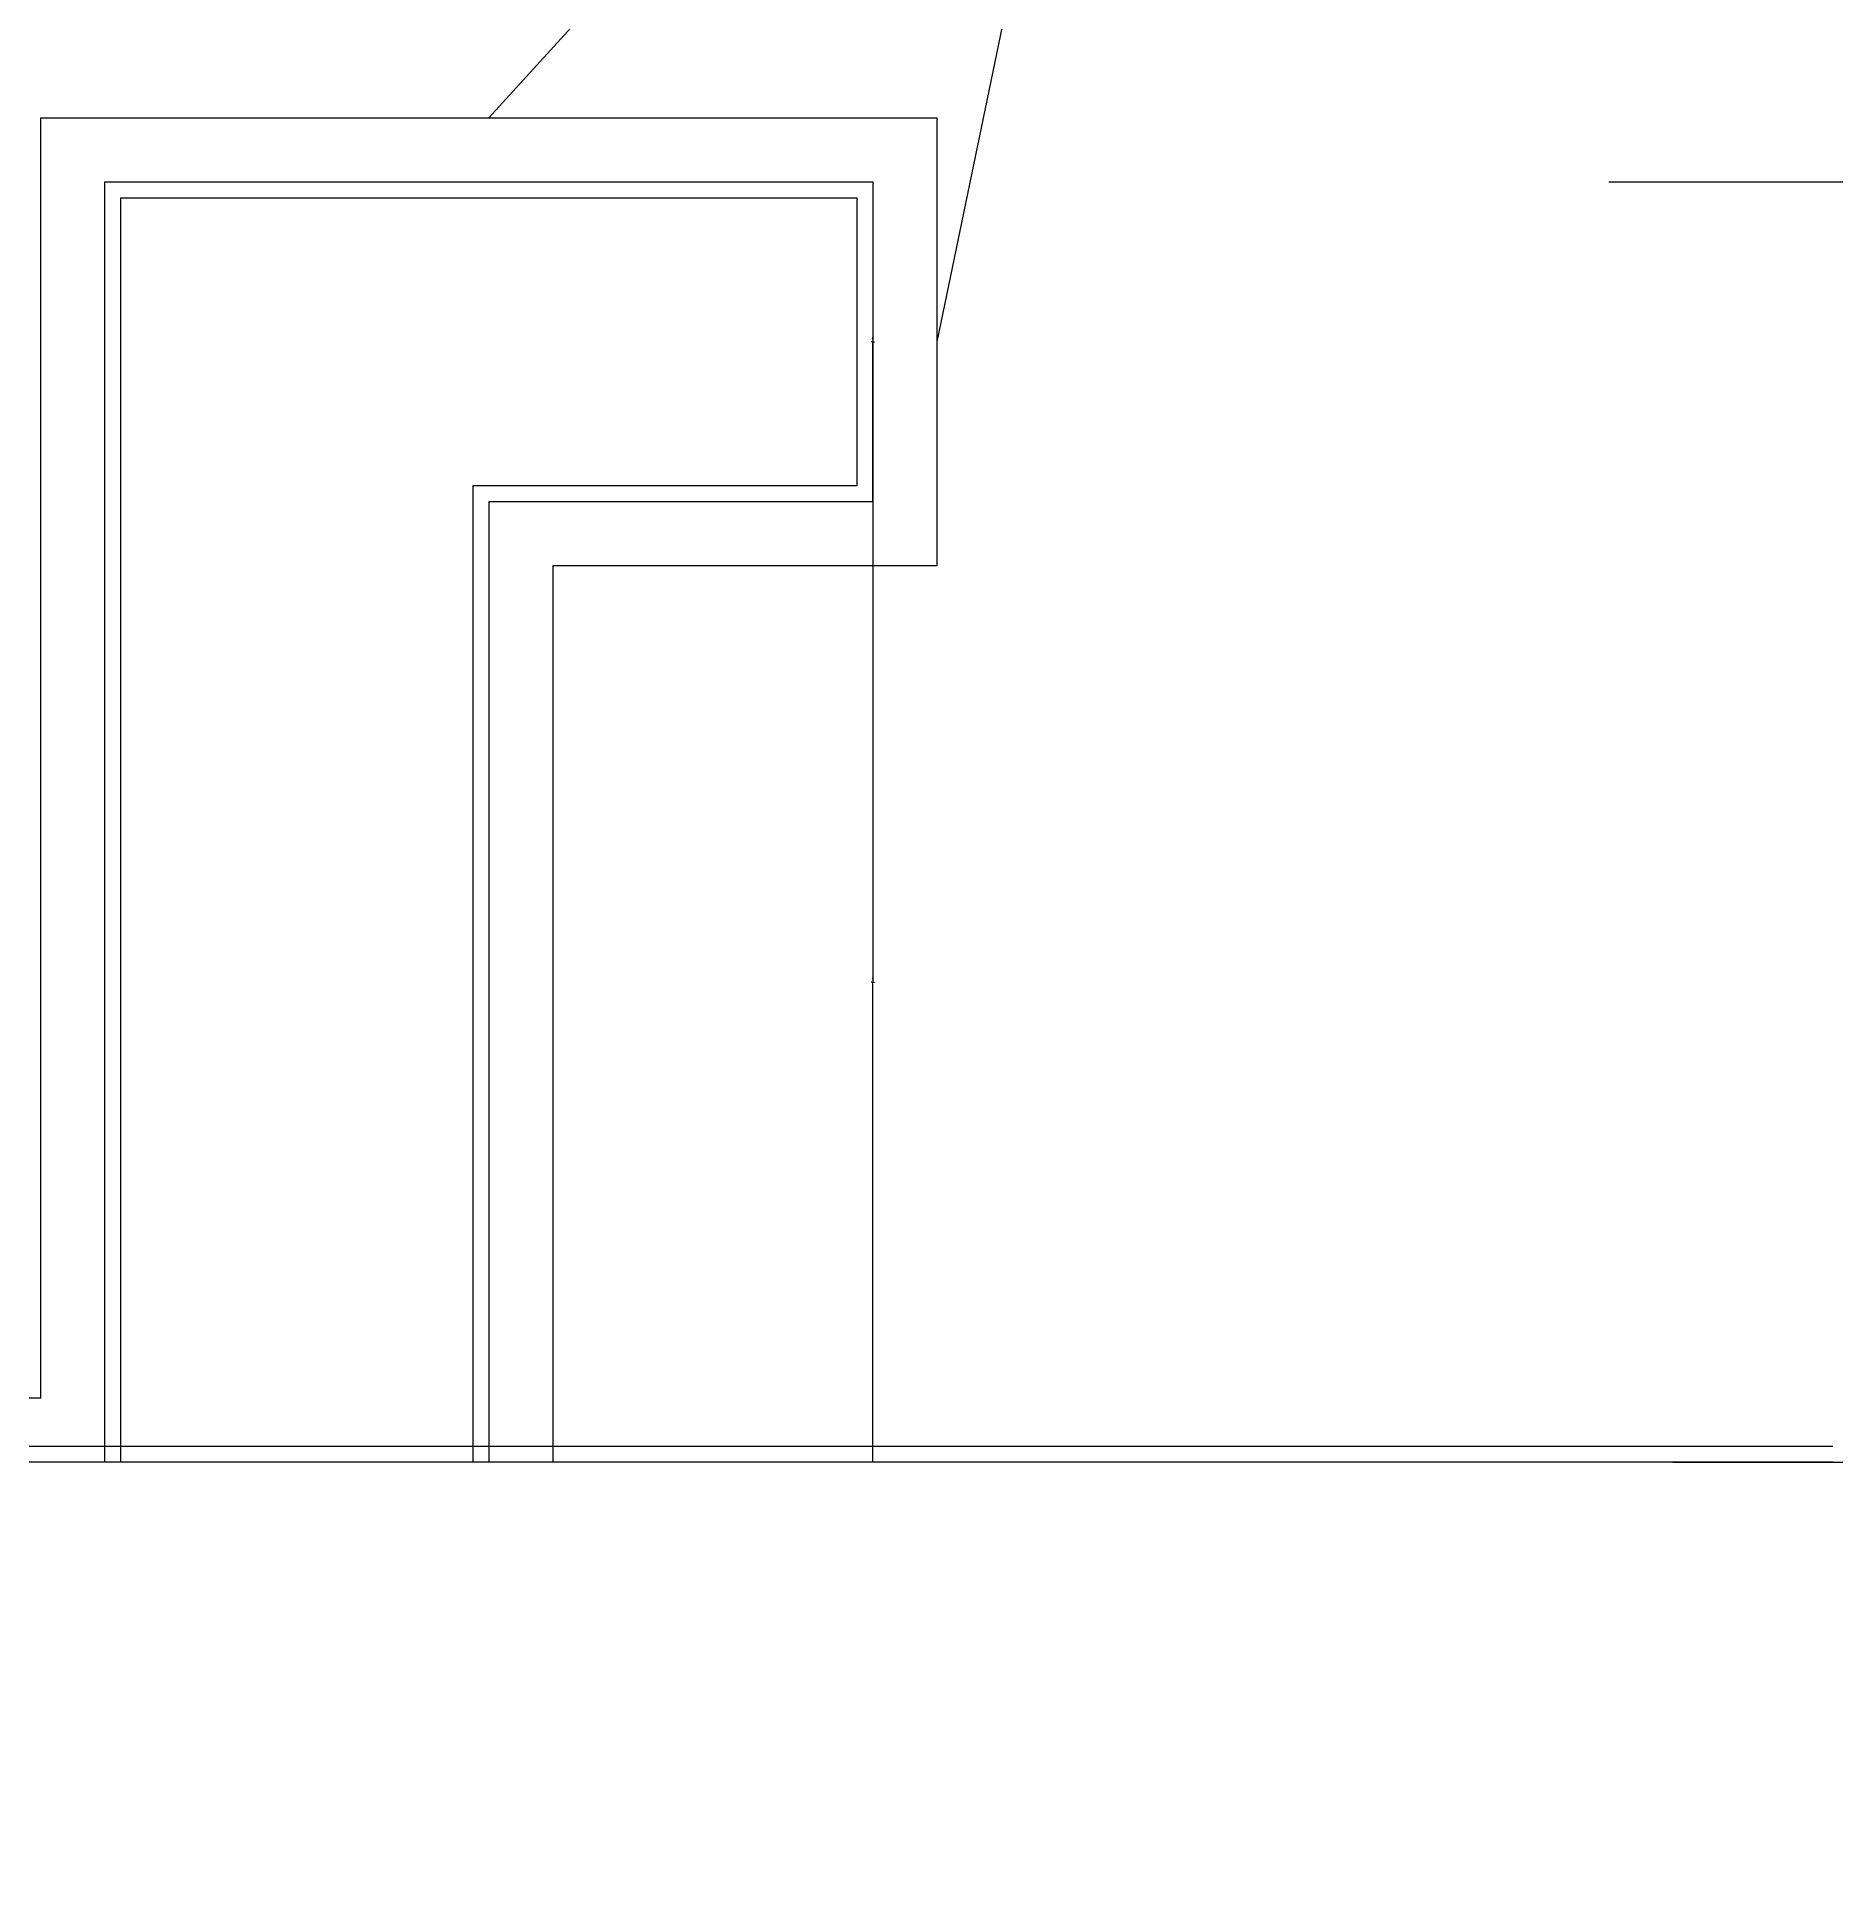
# Model space of a CAD drawing. Header units: metres. Extents: x 1826 to 6641, y 264 to 2401.
# Drawn here: x 2539 to 3101, y 1170 to 1745 of the extents above; entities that cross this region are included whole.
import ezdxf

# ---------------------------------------------------------------- set-up
doc = ezdxf.new("R2010")
doc.units = ezdxf.units.M
for name, color, linetype in [('LM', 141, 'Continuous'), ('PUB_DIM', 3, 'Continuous'), ('PUB_WALL', 7, 'Continuous'), ('S_WALL', 7, 'Continuous')]:
    doc.layers.add(name, color=color, linetype=linetype)
doc.dimstyles.get("Standard").update_dxf_attribs({"dimtxt": 2.5, "dimasz": 2.5, "dimexe": 1.25, "dimexo": 0.625, "dimtad": 1, "dimcen": 2.5, "dimazin": 3, "dimtfac": 1, "dimtmove": 0, "dimatfit": 3})

# ---------------------------------------------------------------- blocks, each defined once
blk = doc.blocks.new('*D1')
for p, q in [((2800, 1600), (2800, 1450)), ((2799.75, 1450), (2799.5, 1450)), ((2800, 1300), (2800, 1450)), ((2800, 1450), (2800, 1450)), ((2800.25, 1450), (2800.5, 1450))]:
    blk.add_line(p, q)
at = {"layer": 'Defpoints'}
for p in [(2800, 1600), (2800, 1450), (2800, 1300)]:
    blk.add_point(p, dxfattribs=at)
at = {"layer": 'PUB_DIM', "insert": (2800, 1451.125), "char_height": 1, "attachment_point": 5}
blk.add_mtext('0', dxfattribs=at)
blk = doc.blocks.new('*D9')
for p, q in [((2800, 1700), (2800, 1650)), ((2799.75, 1650), (2799.5, 1650)), ((2800, 1600), (2800, 1650)), ((2800, 1650), (2800, 1650)), ((2800.25, 1650), (2800.5, 1650))]:
    blk.add_line(p, q)
at = {"layer": 'Defpoints'}
for p in [(2800, 1700), (2800, 1650), (2800, 1600)]:
    blk.add_point(p, dxfattribs=at)
at = {"layer": 'PUB_DIM', "insert": (2800, 1651.125), "char_height": 1, "attachment_point": 5}
blk.add_mtext('0', dxfattribs=at)

msp = doc.modelspace()

# ---------------------------------------------------------------- hatches: boundary and pattern name
at = {"layer": 'LM'}
h = msp.add_hatch(dxfattribs=at)
h.set_pattern_fill('ANSI31', scale=500)
h.paths.add_polyline_path([(2680, 1600), (2800, 1600), (2800, 1700), (2560, 1700), (2560, 1300), (2680, 1300)])
h.paths.add_polyline_path([(2340, 1700), (2220, 1700), (2220, 1300), (2340, 1300)])
h = msp.add_hatch(dxfattribs=at)
h.set_pattern_fill('AR-HBONE', scale=30)
h.paths.add_polyline_path([(3100, 1300), (2220, 1300), (2220, 1600), (1870, 1600), (1870, 1170), (3100, 1170)])

# ---------------------------------------------------------------- linework, layer by layer
for p, q in [((2880, 1940), (2680, 1720)), ((2880, 1940), (2820, 1650)), ((2540, 1320), (2540, 1720)), ((2540, 1720), (2820, 1720)), ((2820, 1720), (2820, 1580)), ((2700, 1580), (2700, 1300)), ((2820, 1580), (2700, 1580)), ((2540, 1320), (2360, 1320))]:
    msp.add_line(p, q, dxfattribs=at)
at = {"layer": 'PUB_DIM'}
for p, q in [((3030, 1700), (3365.73, 1700)), ((3050, 1300), (3385.73, 1300))]:
    msp.add_line(p, q, dxfattribs=at)
at = {"layer": 'PUB_WALL'}
for points in [[(2225, 1700), (2225, 1305), (3100, 1305)], [(2565, 1300), (2565, 1695), (2795, 1695), (2795, 1605), (2675, 1605), (2675, 1300)]]:
    msp.add_lwpolyline(points, dxfattribs=at)
at = {"layer": 'S_WALL'}
for p, q in [((2560, 1300), (2560, 1700)), ((2560, 1700), (2800, 1700)), ((2800, 1700), (2800, 1600)), ((2680, 1600), (2680, 1300)), ((2800, 1600), (2680, 1600)), ((3100, 1300), (2220, 1300))]:
    msp.add_line(p, q, dxfattribs=at)

# ---------------------------------------------------------------- dimensions: what is measured, and where the dimension line sits
at = {"layer": 'PUB_DIM'}
for base, p1, p2, picture, middle in [((2800, 1650), (2800, 1600), (2800, 1700), '*D9', (2800, 1651.125)), ((2800, 1450), (2800, 1300), (2800, 1600), '*D1', (2800, 1451.125))]:
    dim = msp.add_linear_dim(base=base, p1=p1, p2=p2, dimstyle='Standard', dxfattribs=at)
    dim.commit()
    dim.dimension.update_dxf_attribs({"geometry": picture, "text_midpoint": middle})

doc.saveas('drawing.dxf')
